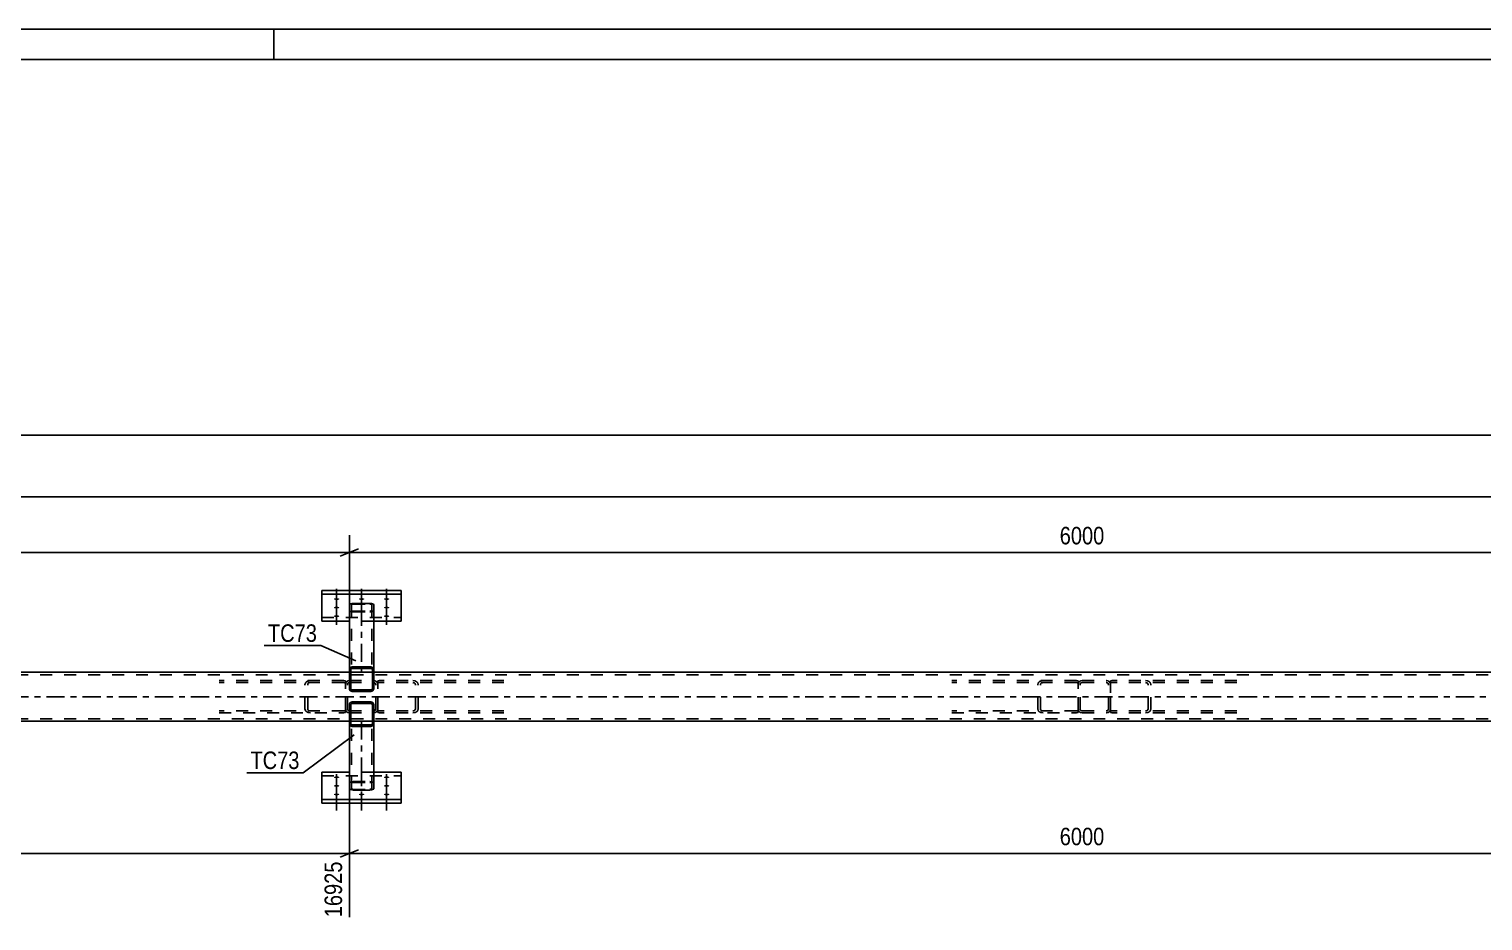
# Model space of a CAD drawing. Header units: millimetres. Extents: x -185 to 1004, y -593 to 248.
# Drawn here: x 543.5 to 781.7, y 102.1 to 248.1 of the extents above; entities that cross this region are included whole.
import ezdxf

# ---------------------------------------------------------------- set-up
doc = ezdxf.new("R2010")
doc.units = ezdxf.units.MM
doc.linetypes.add('DXK_LINE_DOT2', pattern=[3.9198, 1.9599, -1.9599])
doc.linetypes.add('DXK_LINE_DOT3', pattern=[5.9187, 2.979, -0.9799, 0.9799, -0.9799])
doc.styles.add('Arial Narrow', font='ARIALN.TTF', dxfattribs={"height": 0.2})

# ---------------------------------------------------------------- blocks, each defined once
blk = doc.blocks.new('Unknown-761544866-1163')
at = {"color": 5, "linetype": 'Continuous'}
for p, q in [((1003.64, 248.09), (-185.36, 248.09)), ((583.64, 243.09), (583.64, 248.09)), ((998.64, 243.09), (-180.36, 243.09))]:
    blk.add_line(p, q, dxfattribs=at)
blk = doc.blocks.new('Part-761544866-4514 - 4503')
at = {"color": 2, "linetype": 'Continuous'}
for p, q in [((596.04, 137.62), (596, 137.44)), ((596, 134.4), (596, 137.44)), ((596.14, 137.78), (596.04, 137.62)), ((596.3, 137.88), (596.14, 137.78)), ((596.26, 137.53), (596.24, 137.44)), ((596.24, 134.4), (596.24, 137.44)), ((596.31, 137.61), (596.26, 137.53)), ((596.48, 137.92), (596.3, 137.88)), ((596.39, 137.66), (596.31, 137.61)), ((596.48, 137.68), (596.39, 137.66)), ((599.52, 137.92), (596.48, 137.92)), ((599.52, 137.68), (596.48, 137.68)), ((599.7, 137.88), (599.52, 137.92)), ((599.61, 137.66), (599.52, 137.68)), ((599.69, 137.61), (599.61, 137.66)), ((599.74, 137.53), (599.69, 137.61)), ((599.86, 137.78), (599.7, 137.88)), ((599.76, 137.44), (599.74, 137.53)), ((599.76, 134.4), (599.76, 137.44)), ((599.96, 137.62), (599.86, 137.78)), ((600, 137.44), (599.96, 137.62)), ((600, 134.4), (600, 137.44)), ((596.04, 134.21), (596, 134.4)), ((596.14, 134.06), (596.04, 134.21)), ((596.3, 133.95), (596.14, 134.06)), ((596.24, 134.4), (596.26, 134.3)), ((596.26, 134.3), (596.31, 134.23)), ((596.48, 133.92), (596.3, 133.95)), ((596.31, 134.23), (596.39, 134.17)), ((596.39, 134.17), (596.48, 134.16)), ((599.52, 134.16), (596.48, 134.16)), ((599.52, 133.92), (596.48, 133.92)), ((599.52, 134.16), (599.61, 134.17)), ((599.7, 133.95), (599.52, 133.92)), ((599.61, 134.17), (599.69, 134.23)), ((599.69, 134.23), (599.74, 134.3)), ((599.86, 134.06), (599.7, 133.95)), ((599.74, 134.3), (599.76, 134.4)), ((599.96, 134.21), (599.86, 134.06)), ((600, 134.4), (599.96, 134.21))]:
    blk.add_line(p, q, dxfattribs=at)
at = {"color": 7, "linetype": 'DXK_LINE_DOT2'}
for p, q in [((596, 137.44), (596.04, 137.62)), ((596.3, 137.88), (596.48, 137.92)), ((599.52, 137.92), (599.7, 137.88)), ((599.96, 137.62), (600, 137.44)), ((596.24, 134.77), (596, 134.77)), ((600, 134.77), (599.76, 134.77))]:
    blk.add_line(p, q, dxfattribs=at)
for centre, start, end in [((596.48, 137.44), 112.5, 157.5), ((599.52, 137.44), 22.5, 67.5)]:
    blk.add_arc(centre, 0.48, start, end, dxfattribs=at)
blk = doc.blocks.new('Part-761544866-4515 - 4503')
at = {"color": 2, "linetype": 'Continuous'}
for p, q in [((596, 143.17), (596.03, 143.36)), ((596, 143.17), (596, 140.13)), ((596.03, 143.36), (596.14, 143.51)), ((596.14, 143.51), (596.29, 143.62)), ((596.26, 143.27), (596.24, 143.17)), ((596.24, 143.17), (596.24, 140.13)), ((596.31, 143.34), (596.26, 143.27)), ((596.29, 143.62), (596.48, 143.65)), ((596.39, 143.4), (596.31, 143.34)), ((596.48, 143.41), (596.39, 143.4)), ((599.52, 143.65), (596.48, 143.65)), ((599.52, 143.41), (596.48, 143.41)), ((599.52, 143.65), (599.7, 143.62)), ((599.61, 143.4), (599.52, 143.41)), ((599.69, 143.34), (599.61, 143.4)), ((599.74, 143.27), (599.69, 143.34)), ((599.7, 143.62), (599.86, 143.51)), ((599.76, 143.17), (599.74, 143.27)), ((599.76, 143.17), (599.76, 140.13)), ((599.86, 143.51), (599.96, 143.36)), ((599.96, 143.36), (600, 143.17)), ((600, 143.17), (600, 140.13)), ((596, 140.13), (596.03, 139.95)), ((596.03, 139.95), (596.14, 139.79)), ((596.14, 139.79), (596.29, 139.69)), ((596.24, 140.13), (596.26, 140.04)), ((596.26, 140.04), (596.31, 139.96)), ((596.29, 139.69), (596.48, 139.65)), ((596.31, 139.96), (596.39, 139.91)), ((596.39, 139.91), (596.48, 139.89)), ((599.52, 139.89), (596.48, 139.89)), ((599.52, 139.65), (596.48, 139.65)), ((599.52, 139.89), (599.61, 139.91)), ((599.52, 139.65), (599.7, 139.69)), ((599.61, 139.91), (599.69, 139.96)), ((599.69, 139.96), (599.74, 140.04)), ((599.7, 139.69), (599.86, 139.79)), ((599.74, 140.04), (599.76, 140.13)), ((599.86, 139.79), (599.96, 139.95)), ((599.96, 139.95), (600, 140.13))]:
    blk.add_line(p, q, dxfattribs=at)
at = {"color": 7, "linetype": 'DXK_LINE_DOT2'}
for p, q in [((596.24, 142.77), (596, 142.77)), ((600, 142.77), (599.76, 142.77)), ((596.03, 139.95), (596, 140.13)), ((596.48, 139.65), (596.29, 139.69)), ((599.7, 139.69), (599.52, 139.65)), ((600, 140.13), (599.96, 139.95))]:
    blk.add_line(p, q, dxfattribs=at)
for centre, start, end in [((596.48, 140.13), 202.5, 247.5), ((599.52, 140.13), 292.5, 337.5)]:
    blk.add_arc(centre, 0.48, start, end, dxfattribs=at)
blk = doc.blocks.new('Bolt-761544866-4586 - 4503')
at = {"linetype": 'Continuous'}
for points in [[(593.9, 154.92), (593.99, 154.92), (594.08, 154.91), (594.16, 154.89), (594.23, 154.87), (594.28, 154.84), (594.32, 154.82), (594.34, 154.78), (594.34, 154.75), (594.32, 154.72), (594.28, 154.69), (594.23, 154.67), (594.16, 154.65), (594.08, 154.63), (593.99, 154.62), (593.9, 154.62), (593.81, 154.62), (593.72, 154.63), (593.64, 154.65), (593.57, 154.67), (593.52, 154.69), (593.48, 154.72), (593.46, 154.75), (593.46, 154.78), (593.48, 154.82), (593.52, 154.84), (593.57, 154.87), (593.64, 154.89), (593.72, 154.91), (593.81, 154.92)], [(598, 154.92), (598.09, 154.92), (598.18, 154.91), (598.26, 154.89), (598.33, 154.87), (598.38, 154.84), (598.42, 154.82), (598.44, 154.78), (598.44, 154.75), (598.42, 154.72), (598.38, 154.69), (598.33, 154.67), (598.26, 154.65), (598.18, 154.63), (598.09, 154.62), (598, 154.62), (597.91, 154.62), (597.82, 154.63), (597.74, 154.65), (597.67, 154.67), (597.62, 154.69), (597.58, 154.72), (597.56, 154.75), (597.56, 154.78), (597.58, 154.82), (597.62, 154.84), (597.67, 154.87), (597.74, 154.89), (597.82, 154.91), (597.91, 154.92)], [(602.1, 154.92), (602.19, 154.92), (602.28, 154.91), (602.36, 154.89), (602.43, 154.87), (602.48, 154.84), (602.52, 154.82), (602.54, 154.78), (602.54, 154.75), (602.52, 154.72), (602.48, 154.69), (602.43, 154.67), (602.36, 154.65), (602.28, 154.63), (602.19, 154.62), (602.1, 154.62), (602.01, 154.62), (601.92, 154.63), (601.84, 154.65), (601.77, 154.67), (601.72, 154.69), (601.68, 154.72), (601.66, 154.75), (601.66, 154.78), (601.68, 154.82), (601.72, 154.84), (601.77, 154.87), (601.84, 154.89), (601.92, 154.91), (602.01, 154.92)], [(593.9, 153.52), (593.99, 153.51), (594.08, 153.5), (594.16, 153.49), (594.23, 153.47), (594.28, 153.44), (594.32, 153.41), (594.34, 153.38), (594.34, 153.35), (594.32, 153.32), (594.28, 153.29), (594.23, 153.27), (594.16, 153.24), (594.08, 153.23), (593.99, 153.22), (593.9, 153.22), (593.81, 153.22), (593.72, 153.23), (593.64, 153.24), (593.57, 153.27), (593.52, 153.29), (593.48, 153.32), (593.46, 153.35), (593.46, 153.38), (593.48, 153.41), (593.52, 153.44), (593.57, 153.47), (593.64, 153.49), (593.72, 153.5), (593.81, 153.51)], [(602.1, 153.52), (602.19, 153.51), (602.28, 153.5), (602.36, 153.49), (602.43, 153.47), (602.48, 153.44), (602.52, 153.41), (602.54, 153.38), (602.54, 153.35), (602.52, 153.32), (602.48, 153.29), (602.43, 153.27), (602.36, 153.24), (602.28, 153.23), (602.19, 153.22), (602.1, 153.22), (602.01, 153.22), (601.92, 153.23), (601.84, 153.24), (601.77, 153.27), (601.72, 153.29), (601.68, 153.32), (601.66, 153.35), (601.66, 153.38), (601.68, 153.41), (601.72, 153.44), (601.77, 153.47), (601.84, 153.49), (601.92, 153.5), (602.01, 153.51)], [(593.9, 152.11), (593.99, 152.11), (594.08, 152.1), (594.16, 152.09), (594.23, 152.06), (594.28, 152.04), (594.32, 152.01), (594.34, 151.98), (594.34, 151.95), (594.32, 151.92), (594.28, 151.89), (594.23, 151.86), (594.16, 151.84), (594.08, 151.83), (593.99, 151.82), (593.9, 151.81), (593.81, 151.82), (593.72, 151.83), (593.64, 151.84), (593.57, 151.86), (593.52, 151.89), (593.48, 151.92), (593.46, 151.95), (593.46, 151.98), (593.48, 152.01), (593.52, 152.04), (593.57, 152.06), (593.64, 152.09), (593.72, 152.1), (593.81, 152.11)], [(602.1, 152.11), (602.19, 152.11), (602.28, 152.1), (602.36, 152.09), (602.43, 152.06), (602.48, 152.04), (602.52, 152.01), (602.54, 151.98), (602.54, 151.95), (602.52, 151.92), (602.48, 151.89), (602.43, 151.86), (602.36, 151.84), (602.28, 151.83), (602.19, 151.82), (602.1, 151.81), (602.01, 151.82), (601.92, 151.83), (601.84, 151.84), (601.77, 151.86), (601.72, 151.89), (601.68, 151.92), (601.66, 151.95), (601.66, 151.98), (601.68, 152.01), (601.72, 152.04), (601.77, 152.06), (601.84, 152.09), (601.92, 152.1), (602.01, 152.11)]]:
    blk.add_hatch(color=1, dxfattribs=at).paths.add_polyline_path(points)
at = {"color": 1, "linetype": 'Continuous'}
for p, q in [((593.9, 156.46), (593.9, 153.34)), ((593.9, 155.06), (593.9, 151.94)), ((598, 156.46), (598, 153.34)), ((602.1, 156.46), (602.1, 153.34)), ((602.1, 155.06), (602.1, 151.94)), ((593.9, 153.66), (593.9, 150.54)), ((602.1, 153.66), (602.1, 150.54))]:
    blk.add_line(p, q, dxfattribs=at)
at = {"color": 1, "linetype": 'DXK_LINE_DOT2'}
blk.add_line((598, 153.66), (598, 150.54), dxfattribs=at)
blk = doc.blocks.new('Part-761544866-4557 - 4503')
at = {"color": 7, "linetype": 'DXK_LINE_DOT2'}
for p, q in [((857, 142.37), (-81, 142.37)), ((600, 142.77), (596, 142.77)), ((857, 135.17), (-81, 135.17)), ((600, 134.77), (596, 134.77))]:
    blk.add_line(p, q, dxfattribs=at)
at = {"color": 2, "linetype": 'Continuous'}
for p, q in [((596, 142.77), (420, 142.77)), ((836, 142.77), (600, 142.77)), ((596, 134.77), (420, 134.77)), ((836, 134.77), (600, 134.77))]:
    blk.add_line(p, q, dxfattribs=at)
at = {"color": 7, "linetype": 'DXK_LINE_DOT3'}
blk.add_line((-81, 138.77), (857, 138.77), dxfattribs=at)
blk = doc.blocks.new('Part-761544866-4642 - 4503')
at = {"color": 2, "linetype": 'Continuous'}
for p, q in [((596, 153.83), (596.05, 153.92)), ((596, 153.83), (596, 143.18)), ((596.05, 153.92), (596.19, 153.99)), ((596.19, 153.99), (596.39, 154.03)), ((596.39, 154.03), (596.64, 154.05)), ((596.64, 154.05), (599.36, 154.05)), ((599.36, 154.05), (599.6, 154.03)), ((599.6, 154.03), (599.81, 153.99)), ((599.81, 153.99), (599.95, 153.92)), ((599.95, 153.92), (600, 153.83)), ((600, 153.83), (600, 142.77)), ((599.76, 142.77), (596.24, 142.77))]:
    blk.add_line(p, q, dxfattribs=at)
at = {"color": 7, "linetype": 'DXK_LINE_DOT2'}
for p, q in [((596.05, 152.82), (596, 152.9)), ((596.19, 152.75), (596.05, 152.82)), ((596.39, 152.7), (596.19, 152.75)), ((596.34, 153.87), (596.32, 153.83)), ((596.32, 153.83), (596.32, 142.77)), ((596.32, 152.9), (596.34, 152.86)), ((596.41, 153.91), (596.34, 153.87)), ((596.34, 152.86), (596.41, 152.82)), ((596.64, 152.68), (596.39, 152.7)), ((596.52, 153.93), (596.41, 153.91)), ((596.41, 152.82), (596.52, 152.8)), ((596.64, 153.94), (596.52, 153.93)), ((596.52, 152.8), (596.64, 152.79)), ((596.64, 153.94), (599.36, 153.94)), ((596.64, 152.79), (599.36, 152.79)), ((596.64, 152.68), (599.36, 152.68)), ((599.48, 153.93), (599.36, 153.94)), ((599.36, 152.79), (599.48, 152.8)), ((599.6, 152.7), (599.36, 152.68)), ((599.59, 153.91), (599.48, 153.93)), ((599.48, 152.8), (599.59, 152.82)), ((599.65, 153.87), (599.59, 153.91)), ((599.59, 152.82), (599.65, 152.86)), ((599.81, 152.75), (599.6, 152.7)), ((599.68, 153.83), (599.65, 153.87)), ((599.65, 152.86), (599.68, 152.9)), ((599.68, 153.83), (599.68, 142.77)), ((599.95, 152.82), (599.81, 152.75)), ((600, 152.9), (599.95, 152.82)), ((596, 143.18), (596, 142.77)), ((596.24, 142.77), (596, 142.77)), ((599.65, 142.77), (599.68, 142.77)), ((600, 142.77), (599.76, 142.77))]:
    blk.add_line(p, q, dxfattribs=at)
at = {"color": 7, "linetype": 'DXK_LINE_DOT3'}
blk.add_line((598, 153.37), (598, 142.77), dxfattribs=at)
blk = doc.blocks.new('Bolt-761544866-4583 - 4503')
at = {"linetype": 'Continuous'}
for points in [[(593.9, 125.43), (593.81, 125.44), (593.72, 125.45), (593.64, 125.46), (593.57, 125.48), (593.52, 125.51), (593.48, 125.54), (593.46, 125.57), (593.46, 125.6), (593.48, 125.63), (593.52, 125.66), (593.57, 125.68), (593.64, 125.71), (593.72, 125.72), (593.81, 125.73), (593.9, 125.73), (593.99, 125.73), (594.08, 125.72), (594.16, 125.71), (594.23, 125.68), (594.28, 125.66), (594.32, 125.63), (594.34, 125.6), (594.34, 125.57), (594.32, 125.54), (594.28, 125.51), (594.23, 125.48), (594.16, 125.46), (594.08, 125.45), (593.99, 125.44)], [(593.9, 124.03), (593.81, 124.03), (593.72, 124.04), (593.64, 124.06), (593.57, 124.08), (593.52, 124.11), (593.48, 124.14), (593.46, 124.17), (593.46, 124.2), (593.48, 124.23), (593.52, 124.26), (593.57, 124.28), (593.64, 124.3), (593.72, 124.32), (593.81, 124.33), (593.9, 124.33), (593.99, 124.33), (594.08, 124.32), (594.16, 124.3), (594.23, 124.28), (594.28, 124.26), (594.32, 124.23), (594.34, 124.2), (594.34, 124.17), (594.32, 124.14), (594.28, 124.11), (594.23, 124.08), (594.16, 124.06), (594.08, 124.04), (593.99, 124.03)], [(602.1, 125.43), (602.01, 125.44), (601.92, 125.45), (601.84, 125.46), (601.77, 125.48), (601.72, 125.51), (601.68, 125.54), (601.66, 125.57), (601.66, 125.6), (601.68, 125.63), (601.72, 125.66), (601.77, 125.68), (601.84, 125.71), (601.92, 125.72), (602.01, 125.73), (602.1, 125.73), (602.19, 125.73), (602.28, 125.72), (602.36, 125.71), (602.43, 125.68), (602.48, 125.66), (602.52, 125.63), (602.54, 125.6), (602.54, 125.57), (602.52, 125.54), (602.48, 125.51), (602.43, 125.48), (602.36, 125.46), (602.28, 125.45), (602.19, 125.44)], [(602.1, 124.03), (602.01, 124.03), (601.92, 124.04), (601.84, 124.06), (601.77, 124.08), (601.72, 124.11), (601.68, 124.14), (601.66, 124.17), (601.66, 124.2), (601.68, 124.23), (601.72, 124.26), (601.77, 124.28), (601.84, 124.3), (601.92, 124.32), (602.01, 124.33), (602.1, 124.33), (602.19, 124.33), (602.28, 124.32), (602.36, 124.3), (602.43, 124.28), (602.48, 124.26), (602.52, 124.23), (602.54, 124.2), (602.54, 124.17), (602.52, 124.14), (602.48, 124.11), (602.43, 124.08), (602.36, 124.06), (602.28, 124.04), (602.19, 124.03)], [(593.9, 122.63), (593.81, 122.63), (593.72, 122.64), (593.64, 122.66), (593.57, 122.68), (593.52, 122.7), (593.48, 122.73), (593.46, 122.76), (593.46, 122.8), (593.48, 122.83), (593.52, 122.85), (593.57, 122.88), (593.64, 122.9), (593.72, 122.92), (593.81, 122.93), (593.9, 122.93), (593.99, 122.93), (594.08, 122.92), (594.16, 122.9), (594.23, 122.88), (594.28, 122.85), (594.32, 122.83), (594.34, 122.8), (594.34, 122.76), (594.32, 122.73), (594.28, 122.7), (594.23, 122.68), (594.16, 122.66), (594.08, 122.64), (593.99, 122.63)], [(598, 122.63), (597.91, 122.63), (597.82, 122.64), (597.74, 122.66), (597.67, 122.68), (597.62, 122.7), (597.58, 122.73), (597.56, 122.76), (597.56, 122.8), (597.58, 122.83), (597.62, 122.85), (597.67, 122.88), (597.74, 122.9), (597.82, 122.92), (597.91, 122.93), (598, 122.93), (598.09, 122.93), (598.18, 122.92), (598.26, 122.9), (598.33, 122.88), (598.38, 122.85), (598.42, 122.83), (598.44, 122.8), (598.44, 122.76), (598.42, 122.73), (598.38, 122.7), (598.33, 122.68), (598.26, 122.66), (598.18, 122.64), (598.09, 122.63)], [(602.1, 122.63), (602.01, 122.63), (601.92, 122.64), (601.84, 122.66), (601.77, 122.68), (601.72, 122.7), (601.68, 122.73), (601.66, 122.76), (601.66, 122.8), (601.68, 122.83), (601.72, 122.85), (601.77, 122.88), (601.84, 122.9), (601.92, 122.92), (602.01, 122.93), (602.1, 122.93), (602.19, 122.93), (602.28, 122.92), (602.36, 122.9), (602.43, 122.88), (602.48, 122.85), (602.52, 122.83), (602.54, 122.8), (602.54, 122.76), (602.52, 122.73), (602.48, 122.7), (602.43, 122.68), (602.36, 122.66), (602.28, 122.64), (602.19, 122.63)]]:
    blk.add_hatch(color=1, dxfattribs=at).paths.add_polyline_path(points)
at = {"color": 1, "linetype": 'Continuous'}
for p, q in [((593.9, 126.07), (593.9, 122.95)), ((593.9, 124.67), (593.9, 121.55)), ((602.1, 126.07), (602.1, 122.95)), ((602.1, 124.67), (602.1, 121.55)), ((593.9, 123.27), (593.9, 120.15)), ((598, 123.27), (598, 120.15)), ((602.1, 123.27), (602.1, 120.15))]:
    blk.add_line(p, q, dxfattribs=at)
at = {"color": 1, "linetype": 'DXK_LINE_DOT2'}
blk.add_line((598, 126.07), (598, 122.95), dxfattribs=at)
blk = doc.blocks.new('Part-761544866-4621 - 4503')
at = {"color": 7, "linetype": 'DXK_LINE_DOT2'}
for p, q in [((595.41, 141.02), (595.36, 140.77)), ((595.36, 136.77), (595.36, 140.77)), ((595.68, 140.77), (595.7, 140.9)), ((595.68, 136.77), (595.68, 140.77)), ((596, 141.41), (595.75, 141.37)), ((595.88, 141.07), (596, 141.09)), ((596, 141.41), (600, 141.41)), ((596, 141.09), (600, 141.09)), ((600.24, 141.37), (600, 141.41)), ((600, 141.09), (600.12, 141.07)), ((600.29, 140.9), (600.32, 140.77)), ((600.32, 136.77), (600.32, 140.77)), ((600.64, 140.77), (600.59, 141.02)), ((600.64, 136.77), (600.64, 140.77)), ((595.36, 136.77), (595.41, 136.53)), ((595.7, 136.65), (595.68, 136.77)), ((595.75, 136.18), (596, 136.13)), ((596, 136.45), (595.88, 136.48)), ((596, 136.45), (600, 136.45)), ((596, 136.13), (600, 136.13)), ((600.12, 136.48), (600, 136.45)), ((600, 136.13), (600.24, 136.18)), ((600.32, 136.77), (600.29, 136.65)), ((600.59, 136.53), (600.64, 136.77))]:
    blk.add_line(p, q, dxfattribs=at)
for centre, radius, start, end in [((596, 140.77), 0.64, 112.5, 157.5), ((596, 140.77), 0.32, 112.5, 157.5), ((600, 140.77), 0.32, 22.5, 67.5), ((600, 140.77), 0.64, 22.5, 67.5), ((596, 136.77), 0.64, 202.5, 247.5), ((596, 136.77), 0.32, 202.5, 247.5), ((600, 136.77), 0.32, 292.5, 337.5), ((600, 136.77), 0.64, 292.5, 337.5)]:
    blk.add_arc(centre, radius, start, end, dxfattribs=at)
blk = doc.blocks.new('Part-761544866-4617 - 4503')
at = {"color": 7, "linetype": 'DXK_LINE_DOT2'}
for p, q in [((720.9, 141.41), (720.64, 141.38)), ((720.64, 141.38), (720.64, 136.17)), ((720.64, 141.03), (720.73, 141.07)), ((720.73, 141.07), (720.9, 141.09)), ((741.32, 141.41), (720.9, 141.41)), ((741.32, 141.09), (720.9, 141.09)), ((726.72, 141.37), (726.39, 141.41)), ((726.39, 141.09), (726.55, 141.07)), ((726.79, 140.9), (726.83, 140.77)), ((726.83, 136.77), (726.83, 140.77)), ((727.27, 140.77), (727.2, 141.02)), ((727.27, 136.77), (727.27, 140.77)), ((720.73, 136.48), (720.64, 136.52)), ((720.64, 136.17), (720.9, 136.13)), ((720.9, 136.45), (720.73, 136.48)), ((741.32, 136.45), (720.9, 136.45)), ((741.32, 136.13), (720.9, 136.13)), ((726.55, 136.48), (726.39, 136.45)), ((726.39, 136.13), (726.72, 136.18)), ((726.83, 136.77), (726.79, 136.65)), ((727.2, 136.53), (727.27, 136.77))]:
    blk.add_line(p, q, dxfattribs=at)
for centre, radius, start, end in [((726.45, 140.68), 0.401, 32.4104, 75.4453), ((726.52, 140.59), 0.802, 32.4104, 75.4453), ((726.45, 136.87), 0.401, 284.5547, 327.5896), ((726.52, 136.96), 0.802, 284.5547, 327.5896)]:
    blk.add_arc(centre, radius, start, end, dxfattribs=at)
blk = doc.blocks.new('Part-761544866-4622 - 4503')
at = {"color": 7, "linetype": 'DXK_LINE_DOT2'}
for p, q in [((715.41, 141.02), (715.36, 140.77)), ((715.36, 136.77), (715.36, 140.77)), ((715.68, 140.77), (715.7, 140.9)), ((715.68, 136.77), (715.68, 140.77)), ((716, 141.41), (715.75, 141.37)), ((715.88, 141.07), (716, 141.09)), ((716, 141.41), (720, 141.41)), ((716, 141.09), (720, 141.09)), ((720.24, 141.37), (720, 141.41)), ((720, 141.09), (720.12, 141.07)), ((720.29, 140.9), (720.32, 140.77)), ((720.32, 136.77), (720.32, 140.77)), ((720.64, 140.77), (720.59, 141.02)), ((720.64, 136.77), (720.64, 140.77)), ((715.36, 136.77), (715.41, 136.53)), ((715.7, 136.65), (715.68, 136.77)), ((715.75, 136.18), (716, 136.13)), ((716, 136.45), (715.88, 136.48)), ((716, 136.45), (720, 136.45)), ((716, 136.13), (720, 136.13)), ((720.12, 136.48), (720, 136.45)), ((720, 136.13), (720.24, 136.18)), ((720.32, 136.77), (720.29, 136.65)), ((720.59, 136.53), (720.64, 136.77))]:
    blk.add_line(p, q, dxfattribs=at)
for centre, radius, start, end in [((716, 140.77), 0.64, 112.5, 157.5), ((716, 140.77), 0.32, 112.5, 157.5), ((720, 140.77), 0.32, 22.5, 67.5), ((720, 140.77), 0.64, 22.5, 67.5), ((716, 136.77), 0.64, 202.5, 247.5), ((716, 136.77), 0.32, 202.5, 247.5), ((720, 136.77), 0.32, 292.5, 337.5), ((720, 136.77), 0.64, 292.5, 337.5)]:
    blk.add_arc(centre, radius, start, end, dxfattribs=at)
blk = doc.blocks.new('Part-761544866-4635 - 4503')
at = {"color": 2, "linetype": 'Continuous'}
for p, q in [((591.5, 121.36), (591.5, 126.41)), ((596, 126.41), (591.5, 126.41)), ((604.5, 126.41), (600, 126.41)), ((604.5, 121.36), (604.5, 126.41)), ((591.5, 121.96), (604.5, 121.96)), ((591.5, 121.36), (604.5, 121.36))]:
    blk.add_line(p, q, dxfattribs=at)
at = {"color": 7, "linetype": 'DXK_LINE_DOT2'}
for p, q in [((600, 126.41), (596, 126.41)), ((591.5, 125.8), (604.5, 125.8))]:
    blk.add_line(p, q, dxfattribs=at)
blk = doc.blocks.new('Part-761544866-4671 - 4503')
at = {"color": 7, "linetype": 'DXK_LINE_DOT2'}
for p, q in [((596, 134.4), (596, 134.77)), ((596.24, 134.77), (596, 134.77)), ((596.32, 123.72), (596.32, 134.77)), ((599.36, 134.77), (600, 134.77)), ((599.65, 134.77), (599.68, 134.77)), ((599.68, 123.72), (599.68, 134.77)), ((600, 134.4), (600, 134.77)), ((596, 124.65), (596.05, 124.73)), ((596.05, 124.73), (596.19, 124.8)), ((596.19, 124.8), (596.39, 124.85)), ((596.34, 124.69), (596.32, 124.65)), ((596.41, 124.72), (596.34, 124.69)), ((596.39, 124.85), (596.64, 124.87)), ((596.52, 124.75), (596.41, 124.72)), ((596.64, 124.76), (596.52, 124.75)), ((596.64, 124.87), (599.36, 124.87)), ((596.64, 124.76), (599.36, 124.76)), ((599.36, 124.87), (599.6, 124.85)), ((599.48, 124.75), (599.36, 124.76)), ((599.59, 124.72), (599.48, 124.75)), ((599.65, 124.69), (599.59, 124.72)), ((599.6, 124.85), (599.81, 124.8)), ((599.68, 124.65), (599.65, 124.69)), ((599.81, 124.8), (599.95, 124.73)), ((599.95, 124.73), (600, 124.65)), ((596.32, 123.72), (596.34, 123.67)), ((596.34, 123.67), (596.41, 123.64)), ((596.41, 123.64), (596.52, 123.62)), ((596.52, 123.62), (596.64, 123.61)), ((596.64, 123.61), (599.36, 123.61)), ((599.36, 123.61), (599.48, 123.62)), ((599.48, 123.62), (599.59, 123.64)), ((599.59, 123.64), (599.65, 123.67)), ((599.65, 123.67), (599.68, 123.72))]:
    blk.add_line(p, q, dxfattribs=at)
at = {"color": 2, "linetype": 'Continuous'}
for p, q in [((596, 123.72), (596, 134.4)), ((599.76, 134.77), (596.24, 134.77)), ((600, 123.72), (600, 134.4)), ((596.05, 123.63), (596, 123.72)), ((596.19, 123.56), (596.05, 123.63)), ((596.39, 123.51), (596.19, 123.56)), ((596.64, 123.5), (596.39, 123.51)), ((596.64, 123.5), (599.36, 123.5)), ((599.6, 123.51), (599.36, 123.5)), ((599.81, 123.56), (599.6, 123.51)), ((599.95, 123.63), (599.81, 123.56)), ((600, 123.72), (599.95, 123.63))]:
    blk.add_line(p, q, dxfattribs=at)
at = {"color": 7, "linetype": 'DXK_LINE_DOT3'}
blk.add_line((598, 134.77), (598, 124.18), dxfattribs=at)
blk = doc.blocks.new('Part-761544866-4680 - 4503')
at = {"color": 7, "linetype": 'DXK_LINE_DOT2'}
for p, q in [((595.1, 141.41), (574.68, 141.41)), ((595.1, 141.09), (574.68, 141.09)), ((588.8, 141.02), (588.73, 140.77)), ((588.73, 136.77), (588.73, 140.77)), ((589.17, 140.77), (589.2, 140.9)), ((589.17, 136.77), (589.17, 140.77)), ((589.61, 141.41), (589.27, 141.37)), ((589.44, 141.07), (589.61, 141.09)), ((595.1, 141.41), (595.36, 141.38)), ((595.1, 141.09), (595.27, 141.07)), ((595.27, 141.07), (595.36, 141.03)), ((595.36, 136.17), (595.36, 141.38)), ((595.1, 136.45), (574.68, 136.45)), ((574.68, 136.13), (595.1, 136.13)), ((588.73, 136.77), (588.8, 136.53)), ((589.2, 136.65), (589.17, 136.77)), ((589.27, 136.18), (589.61, 136.13)), ((589.61, 136.45), (589.44, 136.48)), ((595.27, 136.48), (595.1, 136.45)), ((595.1, 136.13), (595.36, 136.17)), ((595.36, 136.52), (595.27, 136.48))]:
    blk.add_line(p, q, dxfattribs=at)
for centre, radius, start, end in [((589.48, 140.59), 0.802, 104.5548, 147.5896), ((589.54, 140.68), 0.401, 104.5548, 147.5896), ((589.48, 136.96), 0.802, 212.4104, 255.4452), ((589.54, 136.87), 0.401, 212.4104, 255.4452)]:
    blk.add_arc(centre, radius, start, end, dxfattribs=at)
blk = doc.blocks.new('Part-761544866-4682 - 4503')
at = {"color": 7, "linetype": 'DXK_LINE_DOT2'}
for p, q in [((715.1, 141.41), (694.68, 141.41)), ((715.1, 141.09), (694.68, 141.09)), ((708.8, 141.02), (708.73, 140.77)), ((708.73, 136.77), (708.73, 140.77)), ((709.17, 140.77), (709.2, 140.9)), ((709.17, 136.77), (709.17, 140.77)), ((709.61, 141.41), (709.27, 141.37)), ((709.44, 141.07), (709.61, 141.09)), ((715.1, 141.41), (715.36, 141.38)), ((715.1, 141.09), (715.27, 141.07)), ((715.27, 141.07), (715.36, 141.03)), ((715.36, 136.17), (715.36, 141.38)), ((715.1, 136.45), (694.68, 136.45)), ((694.68, 136.13), (715.1, 136.13)), ((708.73, 136.77), (708.8, 136.53)), ((709.2, 136.65), (709.17, 136.77)), ((709.27, 136.18), (709.61, 136.13)), ((709.61, 136.45), (709.44, 136.48)), ((715.27, 136.48), (715.1, 136.45)), ((715.1, 136.13), (715.36, 136.17)), ((715.36, 136.52), (715.27, 136.48))]:
    blk.add_line(p, q, dxfattribs=at)
for centre, radius, start, end in [((709.48, 140.59), 0.802, 104.5547, 147.5896), ((709.54, 140.68), 0.401, 104.5547, 147.5896), ((709.48, 136.96), 0.802, 212.4104, 255.4453), ((709.54, 136.87), 0.401, 212.4104, 255.4453)]:
    blk.add_arc(centre, radius, start, end, dxfattribs=at)
blk = doc.blocks.new('Part-761544866-4683 - 4503')
at = {"color": 7, "linetype": 'DXK_LINE_DOT2'}
for p, q in [((600.9, 141.41), (600.64, 141.38)), ((600.64, 136.17), (600.64, 141.38)), ((600.64, 141.03), (600.73, 141.07)), ((600.73, 141.07), (600.9, 141.09)), ((621.32, 141.41), (600.9, 141.41)), ((621.32, 141.09), (600.9, 141.09)), ((606.72, 141.37), (606.39, 141.41)), ((606.39, 141.09), (606.55, 141.07)), ((606.79, 140.9), (606.83, 140.77)), ((606.83, 136.77), (606.83, 140.77)), ((607.27, 140.77), (607.2, 141.02)), ((607.27, 136.77), (607.27, 140.77)), ((600.73, 136.48), (600.64, 136.52)), ((600.64, 136.17), (600.9, 136.13)), ((600.9, 136.45), (600.73, 136.48)), ((621.32, 136.45), (600.9, 136.45)), ((621.32, 136.13), (600.9, 136.13)), ((606.55, 136.48), (606.39, 136.45)), ((606.39, 136.13), (606.72, 136.18)), ((606.83, 136.77), (606.79, 136.65)), ((607.2, 136.53), (607.27, 136.77))]:
    blk.add_line(p, q, dxfattribs=at)
for centre, radius, start, end in [((606.45, 140.68), 0.401, 32.4104, 75.4453), ((606.52, 140.59), 0.802, 32.4104, 75.4453), ((606.45, 136.87), 0.401, 284.5547, 327.5896), ((606.52, 136.96), 0.802, 284.5547, 327.5896)]:
    blk.add_arc(centre, radius, start, end, dxfattribs=at)
blk = doc.blocks.new('Part-761544866-4692 - 4503')
at = {"color": 2, "linetype": 'Continuous'}
for p, q in [((591.5, 156.19), (604.5, 156.19)), ((591.5, 156.19), (591.5, 151.14)), ((591.5, 155.59), (604.5, 155.59)), ((604.5, 156.19), (604.5, 151.14)), ((596, 151.14), (591.5, 151.14)), ((604.5, 151.14), (600, 151.14))]:
    blk.add_line(p, q, dxfattribs=at)
at = {"color": 7, "linetype": 'DXK_LINE_DOT2'}
for p, q in [((591.5, 151.74), (604.5, 151.74)), ((600, 151.14), (596, 151.14))]:
    blk.add_line(p, q, dxfattribs=at)
blk = doc.blocks.new('StraightDimension-761544866-4791 - 4503')
at = {"color": 7, "linetype": 'Continuous'}
blk.add_line((-82, 181.61), (858, 181.61), dxfattribs=at)
blk = doc.blocks.new('StraightDimension-761544866-4819 - 4503')
at = {"color": 7, "linetype": 'Continuous'}
for p, q in [((596, 146.67), (596, 165.22)), ((597.5, 162.97), (594.5, 161.77)), ((596, 162.37), (836, 162.37))]:
    blk.add_line(p, q, dxfattribs=at)
at = {"color": 0}
blk.add_wipeout([(720.25, 163.12), (720.25, 167.32), (711.74, 167.32), (711.74, 163.12)], dxfattribs=at)
at = {"color": 3, "style": 'Arial Narrow'}
blk.add_text('6000', height=2.863, dxfattribs=at).set_placement((712.34, 163.72))
blk = doc.blocks.new('StraightDimension-761544866-4829 - 4503')
at = {"color": 7, "linetype": 'Continuous'}
for p, q in [((416, 145.9), (416, 165.22)), ((596, 146.67), (596, 165.22)), ((417.5, 162.97), (414.5, 161.77)), ((416, 162.37), (596, 162.37)), ((594.5, 161.77), (597.5, 162.97))]:
    blk.add_line(p, q, dxfattribs=at)
at = {"color": 0}
blk.add_wipeout([(510.26, 163.12), (510.26, 167.32), (501.74, 167.32), (501.74, 163.12)], dxfattribs=at)
at = {"color": 3, "style": 'Arial Narrow'}
blk.add_text('4500', height=2.863, dxfattribs=at).set_placement((502.34, 163.72))
blk = doc.blocks.new('StraightDimension-761544866-4989 - 4503')
at = {"color": 7, "linetype": 'Continuous'}
for p, q in [((596, 125.78), (596, 102.67)), ((597.5, 113.71), (594.5, 112.51)), ((596, 113.11), (836, 113.11))]:
    blk.add_line(p, q, dxfattribs=at)
at = {"color": 0}
blk.add_wipeout([(720.25, 113.86), (720.25, 118.06), (711.74, 118.06), (711.74, 113.86)], dxfattribs=at)
at = {"color": 3, "style": 'Arial Narrow'}
blk.add_text('6000', height=2.863, dxfattribs=at).set_placement((712.34, 114.46))
blk = doc.blocks.new('StraightDimension-761544866-5004 - 4503')
at = {"color": 7, "linetype": 'Continuous'}
for p, q in [((416, 128.48), (416, 102.67)), ((596, 125.78), (596, 102.67)), ((417.5, 113.71), (414.5, 112.51)), ((416, 113.11), (596, 113.11)), ((594.5, 112.51), (597.5, 113.71))]:
    blk.add_line(p, q, dxfattribs=at)
at = {"color": 0}
blk.add_wipeout([(510.26, 113.86), (510.26, 118.06), (501.75, 118.06), (501.75, 113.86)], dxfattribs=at)
at = {"color": 0, "linetype": 'Continuous'}
blk.add_wipeout([(595.4, 112.41), (591.2, 112.41), (591.2, 102.07), (595.4, 102.07)], dxfattribs=at)
at = {"color": 3, "style": 'Arial Narrow'}
blk.add_text('4500', height=2.863, dxfattribs=at).set_placement((502.35, 114.46))
at = {"color": 3, "linetype": 'Continuous', "style": 'Arial Narrow'}
blk.add_text('16925', height=2.863, rotation=90.0002, dxfattribs=at).set_placement((594.8, 102.67))
blk = doc.blocks.new('StraightDimension-761544866-26461 - 4503')
at = {"color": 7, "linetype": 'Continuous'}
blk.add_line((-81, 171.53), (857, 171.53), dxfattribs=at)
blk = doc.blocks.new('Mark-761544866-4638 - 4503')
at = {"color": 0}
blk.add_wipeout([(590.7, 147.76), (590.7, 150.76), (582.66, 150.76), (582.66, 147.76)], dxfattribs=at)
blk.add_wipeout([(590.7, 147.76), (590.7, 150.76), (582.66, 150.76), (582.66, 147.76)], dxfattribs=at)
at = {"color": 30, "linetype": 'Continuous'}
for p in [(582.06, 147.16), (597.05, 144.65)]:
    blk.add_line(p, (591.3, 147.16), dxfattribs=at)
at = {"color": 3, "style": 'Arial Narrow'}
blk.add_text('TC73', height=2.863, dxfattribs=at).set_placement((582.66, 147.76))
blk = doc.blocks.new('Mark-761544866-4667 - 4503')
at = {"color": 0}
blk.add_wipeout([(587.83, 126.94), (587.83, 129.94), (579.8, 129.94), (579.8, 126.94)], dxfattribs=at)
blk.add_wipeout([(587.83, 126.94), (587.83, 129.94), (579.8, 129.94), (579.8, 126.94)], dxfattribs=at)
at = {"color": 30, "linetype": 'Continuous'}
for p in [(596.81, 132.51), (579.2, 126.34)]:
    blk.add_line(p, (588.43, 126.34), dxfattribs=at)
at = {"color": 3, "style": 'Arial Narrow'}
blk.add_text('TC73', height=2.863, dxfattribs=at).set_placement((579.8, 126.94))

msp = doc.modelspace()

# ---------------------------------------------------------------- block references
for name in ['Unknown-761544866-1163', 'Part-761544866-4692 - 4503', 'Bolt-761544866-4586 - 4503', 'Part-761544866-4642 - 4503', 'Part-761544866-4515 - 4503', 'Part-761544866-4557 - 4503', 'Part-761544866-4680 - 4503', 'Part-761544866-4621 - 4503', 'Part-761544866-4683 - 4503', 'Part-761544866-4682 - 4503', 'Part-761544866-4622 - 4503', 'Part-761544866-4617 - 4503', 'Part-761544866-4514 - 4503', 'Part-761544866-4671 - 4503', 'Part-761544866-4635 - 4503', 'Bolt-761544866-4583 - 4503']:
    msp.add_blockref(name, (0, 0))

# ---------------------------------------------------------------- next in the draw order: block references
for name in ['StraightDimension-761544866-4791 - 4503', 'StraightDimension-761544866-4989 - 4503']:
    msp.add_blockref(name, (0, 0))

# ---------------------------------------------------------------- next in the draw order: block references
for name in ['StraightDimension-761544866-4819 - 4503', 'StraightDimension-761544866-5004 - 4503']:
    msp.add_blockref(name, (0, 0))

# ---------------------------------------------------------------- next in the draw order: block references
for name in ['StraightDimension-761544866-4829 - 4503', 'Mark-761544866-4667 - 4503']:
    msp.add_blockref(name, (0, 0))

# ---------------------------------------------------------------- next in the draw order: block references
msp.add_blockref('StraightDimension-761544866-26461 - 4503', (0, 0))

# ---------------------------------------------------------------- next in the draw order: block references
msp.add_blockref('Mark-761544866-4638 - 4503', (0, 0))

doc.saveas('drawing.dxf')
